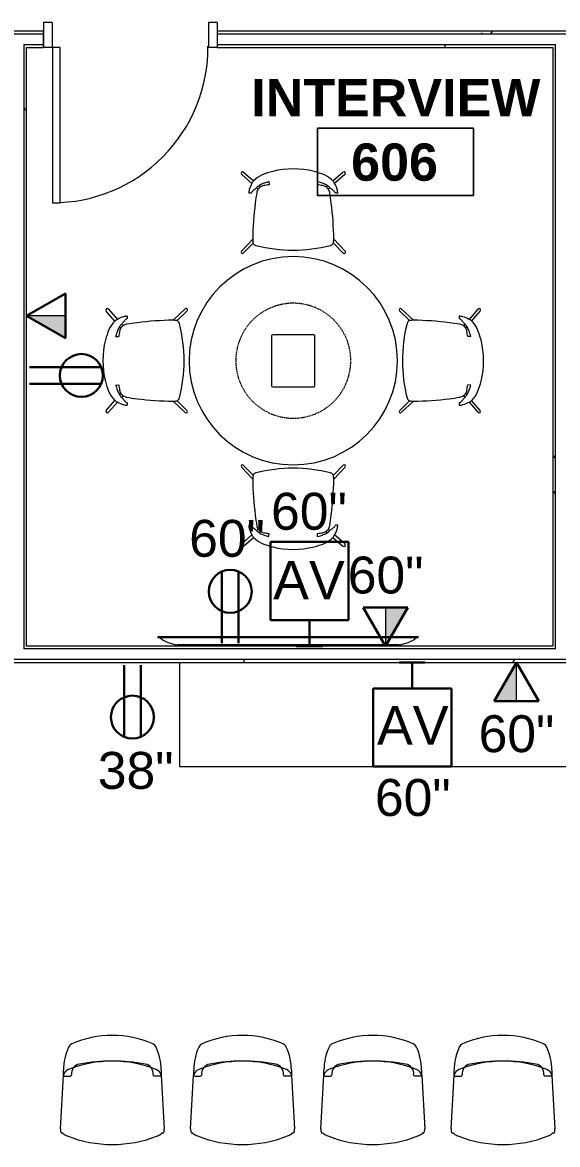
# Model space of a CAD drawing. Header units: inches. Extents: x -1180 to 2011, y -268 to 2143.
# Drawn here: x -350.6 to -227.3, y 913.6 to 1172.2 of the extents above; entities that cross this region are included whole.
import ezdxf

# ---------------------------------------------------------------- set-up
doc = ezdxf.new("R2010")
doc.units = ezdxf.units.IN
doc.header["$MEASUREMENT"] = 0
doc.linetypes.add('Steelcase Hidden Line', pattern=[0.117188, 0.078125, -0.039062])
for name, color, linetype, lineweight in [('A-ANNO-NOTE', 131, 'Continuous', 13), ('A-AREA-IDEN', 2, 'Continuous', 9), ('A-DOOR', 31, 'Continuous', 13), ('A-DOOR-FRAM', 31, 'Continuous', 20), ('A-WALL', 113, 'Continuous', 13), ('A-WALL-PATT', 111, 'Continuous', 13), ('I-FURN', 30, 'Continuous', 9), ('I-WALL', 2, 'Continuous', 13), ('Q-CASE', 31, 'Continuous', 13), ('Q-SPCQ', 91, 'Continuous', 9)]:
    doc.layers.add(name, color=color, linetype=linetype, lineweight=lineweight)
doc.styles.add('Arial', font='arial.ttf', dxfattribs={"height": 8.851796})
doc.styles.add('Swis721 Lt BT', font='swissl.ttf', dxfattribs={"height": 8.514638})
doc.styles.add('Swis721 Lt BT_B', font='', dxfattribs={"height": 8.583975})
doc.styles.get('Swis721 Lt BT_B').set_extended_font_data('Swis721 Lt BT', bold=True)
pattern_1 = [(0, (0, 0), (30.72, 7.68), [1.267, -21.773, 1.267, -21.773, -122.88]), (0, (0, 0), (30.72, 7.68), [-46.08, 1.267, -44.813, 1.267, -21.773, -53.76]), (0, (0, 0), (30.72, 7.68), [-115.2, 1.267, -14.093, 1.267, -37.133]), (120, (11.52, 3.84), (-22.011075, 22.7643), [1.267, -21.773, 1.267, -21.773, -122.88]), (120, (11.52, 3.84), (-22.011075, 22.7643), [-46.08, 1.267, -44.813, 1.267, -21.773, -53.76]), (120, (11.52, 3.84), (-22.011075, 22.7643), [-115.2, 1.267, -14.093, 1.267, -37.133]), (240, (15.36, 19.2), (-8.708925, -30.4443), [1.267, -21.773, 1.267, -21.773, -122.88]), (240, (15.36, 19.2), (-8.708925, -30.4443), [-46.08, 1.267, -44.813, 1.267, -21.773, -53.76]), (240, (15.36, 19.2), (-8.708925, -30.4443), [-115.2, 1.267, -14.093, 1.267, -37.133])]

# ---------------------------------------------------------------- blocks, each defined once
blk = doc.blocks.new('Single Flush - OTJ_SOLIDFLUSH_ALUM-5015488-6TH FLOOR POWER _ SIGNAL')
at = {"layer": 'A-DOOR', "lineweight": 20}
for p, q in [((16.15625, 37.6875), (16.15625, 1.875)), ((17.90625, 37.6875), (16.15625, 37.6875)), ((17.90625, 1.875), (17.90625, 37.6875)), ((16.15625, 1.875), (17.90625, 1.875))]:
    blk.add_line(p, q, dxfattribs=at)
at = {"layer": 'A-DOOR', "lineweight": 9}
blk.add_arc((17.90625, 1.875), 35.8125, 90, 180.5, dxfattribs=at)
at = {"layer": 'A-DOOR-FRAM'}
for p, q in [((-20, -3.875), (-20, 1.875)), ((-20, 1.875), (-18, 1.875)), ((-18, -3.875), (-18, 1.875)), ((18.000004, -3.875), (18.000004, 1.875)), ((18.000004, 1.875), (20.000004, 1.875)), ((20.000004, -3.875), (20.000004, 1.875)), ((-20, -3.875), (-18, -3.875)), ((18.000004, -3.875), (20.000004, -3.875))]:
    blk.add_line(p, q, dxfattribs=at)
blk = doc.blocks.new('Steelcase Coalesse - Bindu - Seating - Conference - Chair - Mid Back-5290419-6TH FLOOR POWER _ SIGNAL')
at = {"layer": 'I-FURN'}
for p, q in [((-11.96, 3.6), (-11.27, 15.92)), ((-11.27, 15.92), (-10.99, 15.73)), ((-10.99, 15.73), (-9.66, 15.79)), ((10.99, 15.73), (9.66, 15.79)), ((11.27, 15.92), (10.99, 15.73)), ((11.27, 15.92), (11.96, 3.6))]:
    blk.add_line(p, q, dxfattribs=at)
for centre, radius, start, end in [((0, 1.77), 23.37, 90, 113.517), ((0, 1.77), 23.37, 66.483, 90), ((1.3, 17.19), 12.54, 155.0976, 180.3104), ((-8.74, 21.85), 1.47, 113.517, 155.0976), ((8.74, 21.85), 1.47, 24.9024, 66.483), ((-1.3, 17.19), 12.54, 359.6896, 24.9024), ((0, -8.43), 27.65, 68.5611, 111.4389), ((-7.18, 16.34), 2.25, 99.9547, 187.0377), ((0, -24.59), 43.81, 80.0453, 99.9547), ((7.18, 16.34), 2.25, 352.9623, 80.0453), ((-30.81, 17.02), 19.57, 356.7895, 0.3104), ((-9.4, 15.52), 1.92, 111.4389, 165.6947), ((-9.66, 16.04), 0.25, 272.2273, 7.0377), ((9.66, 16.04), 0.25, 172.9623, 267.7727), ((9.4, 15.52), 1.92, 14.3053, 68.5611), ((30.81, 17.02), 19.57, 179.6896, 183.2105), ((-9.68, 3.48), 2.28, 176.7895, 195.8584), ((-11.59, 2.93), 0.295, 195.8584, 264.5781), ((-11.68, 1.97), 0.666, 51.622, 84.5781), ((11.68, 1.97), 0.666, 95.4219, 128.378), ((11.59, 2.93), 0.295, 275.4219, 344.1416), ((9.68, 3.48), 2.28, 344.1416, 3.2105), ((-9.06, 5.29), 3.56, 231.622, 248.4012), ((0, 28.17), 28.17, 248.4012, 269.999), ((0, 28.17), 28.17, 270.001, 291.5988), ((9.06, 5.29), 3.56, 291.5988, 308.378)]:
    blk.add_arc(centre, radius, start, end, dxfattribs=at)
blk = doc.blocks.new('Steelcase Coalesse - Host - Table - Round - 60_ Dia - 1 TAP-5296805-6TH FLOOR POWER _ SIGNAL')
at = {"layer": 'I-FURN'}
for p, q in [((-32.14, -16.93), (-32.14, -26.43)), ((-20.39, -16.68), (-31.89, -16.68)), ((-20.14, -26.43), (-20.14, -16.93)), ((-31.89, -26.68), (-20.39, -26.68))]:
    blk.add_line(p, q, dxfattribs=at)
for centre, radius, start, end in [((-26.14, -21.68), 24, 360, 180), ((-31.89, -16.93), 0.25, 90, 180), ((-20.39, -16.93), 0.25, 0, 90), ((-26.14, -21.68), 24, 180, 360), ((-31.89, -26.43), 0.25, 180, 270), ((-20.39, -26.43), 0.25, 270, 0)]:
    blk.add_arc(centre, radius, start, end, dxfattribs=at)
at = {"layer": 'I-FURN', "linetype": 'Steelcase Hidden Line'}
for start, end in [(0, 180), (180, 360)]:
    blk.add_arc((-26.14, -21.68), 13.25, start, end, dxfattribs=at)
blk = doc.blocks.new('Steelcase Coalesse - Wrapp Side - Seating - Four Leg - Chair-5298037-6TH FLOOR POWER _ SIGNAL')
at = {"layer": 'I-FURN'}
for p, q in [((-11.94, 0.27), (-9.33, -2.54)), ((-9.24, -1.62), (-11.53, 0.68)), ((11.53, 0.68), (9.24, -1.62)), ((9.33, -2.54), (11.94, 0.27)), ((-9.53, -15.37), (-11.88, -17.42)), ((-9.73, -13.1), (-10.27, -13.1)), ((-9.66, -13.3), (-9.73, -13.1)), ((-8.05, -14.08), (-8.44, -14.42)), ((-7.88, -14.86), (-7.54, -14.57)), ((-5.61, -15.78), (-5.57, -15.06)), ((5.61, -15.78), (5.57, -15.06)), ((7.54, -14.57), (7.88, -14.86)), ((8.44, -14.42), (8.05, -14.08)), ((11.88, -17.42), (9.53, -15.37)), ((9.73, -13.1), (9.66, -13.3)), ((10.27, -13.1), (9.73, -13.1)), ((-11.44, -17.95), (-9.15, -15.96)), ((9.15, -15.96), (11.44, -17.95))]:
    blk.add_line(p, q, dxfattribs=at)
for centre, radius, start, end in [((-11.74, 0.48), 0.29, 45, 225), ((0, -34.83), 34.83, 75.7471, 104.2675), ((11.74, 0.48), 0.29, 315, 135), ((-4.97, -2.5), 4.36, 168.3163, 180.4713), ((59.89, -1.97), 69.22, 180.4713, 187.3357), ((-8.33, -2.04), 1, 104.7537, 155.1643), ((8.33, -2.04), 1, 24.8357, 75.7471), ((-59.89, -1.97), 69.22, 352.6643, 359.5287), ((4.97, -2.5), 4.36, 359.5287, 11.6837), ((59.89, -1.97), 69.22, 187.3357, 189.3719), ((-59.89, -1.97), 69.22, 350.6281, 352.6643), ((-5.94, -12.78), 4.34, 184.3312, 195.6712), ((-4.03, -12.26), 6.32, 195.5356, 209.5156), ((-7.5, -11.47), 2.83, 220.4026, 228.0633), ((-7.8, -14.68), 1.86, 201.8204, 223.5921), ((-5.24, -9.11), 6.1, 227.036, 233.382), ((-10.51, -16.16), 2.71, 39.9495, 52.7609), ((-5.29, -10.95), 4.69, 227.8479, 236.5301), ((-6.45, -12.92), 1.98, 189.3719, 216.1909), ((-6.45, -12.92), 1.98, 216.1909, 236.5419), ((-5.4, -11.11), 4.49, 236.5301, 249.5158), ((-6.45, -12.92), 1.98, 236.5419, 260.2824), ((-0.27, 2.39), 18.93, 249.2742, 252.5939), ((-0.22, 23.51), 38.93, 260.2824, 262.09), ((0.22, 23.51), 38.93, 277.91, 279.7176), ((0.27, 2.39), 18.93, 286.3765, 290.7258), ((6.45, -12.92), 1.98, 279.7176, 303.4581), ((5.4, -11.11), 4.49, 290.4842, 303.4699), ((6.45, -12.92), 1.98, 303.4581, 323.8091), ((5.29, -10.95), 4.69, 303.4699, 312.1521), ((6.45, -12.92), 1.98, 323.8091, 350.6281), ((6.45, -12.92), 1.98, 323.8091, 350.6281), ((10.51, -16.16), 2.71, 127.2391, 140.0505), ((5.24, -9.11), 6.1, 306.618, 312.964), ((4.03, -12.26), 6.32, 324.1031, 330.4844), ((7.5, -11.47), 2.83, 311.9367, 319.5974), ((4.03, -12.26), 6.32, 330.4844, 344.4644), ((5.94, -12.78), 4.34, 344.3288, 355.6688), ((-11.66, -17.68), 0.348, 131, 308.6016), ((-4.94, -11.96), 5.81, 223.5921, 247.4405), ((0.05, 0.05), 18.81, 247.4405, 255.2637), ((-0.2, 2.58), 19.13, 252.5641, 253.583), ((-0.05, 0.05), 18.81, 284.9176, 292.5596), ((4.94, -11.96), 5.81, 292.5596, 316.4079), ((11.66, -17.68), 0.348, 231.3984, 49), ((0, 0.92), 19.64, 256.0435, 284.1397)]:
    blk.add_arc(centre, radius, start, end, dxfattribs=at)
blk = doc.blocks.new('Steelcase Coalesse - Wrapp Side - Seating - Four Leg - Chair-5299867-6TH FLOOR POWER _ SIGNAL')
at = {"layer": 'I-FURN'}
for p, q in [((-9.53, 15.37), (-11.88, 17.42)), ((-11.44, 17.95), (-9.15, 15.96)), ((-5.61, 15.78), (-5.57, 15.06)), ((5.61, 15.78), (5.57, 15.06)), ((9.15, 15.96), (11.44, 17.95)), ((11.88, 17.42), (9.53, 15.37)), ((-9.73, 13.1), (-10.27, 13.1)), ((-9.66, 13.3), (-9.73, 13.1)), ((-8.05, 14.08), (-8.44, 14.42)), ((-7.88, 14.86), (-7.54, 14.57)), ((7.54, 14.57), (7.88, 14.86)), ((8.44, 14.42), (8.05, 14.08)), ((9.73, 13.1), (9.66, 13.3)), ((10.27, 13.1), (9.73, 13.1)), ((-11.94, -0.27), (-9.33, 2.54)), ((-9.24, 1.62), (-11.53, -0.68)), ((11.53, -0.68), (9.24, 1.62)), ((9.33, 2.54), (11.94, -0.27))]:
    blk.add_line(p, q, dxfattribs=at)
for centre, radius, start, end in [((0.05, -0.05), 18.81, 104.7363, 112.5595), ((0, -0.92), 19.64, 75.8603, 103.9565), ((-0.05, -0.05), 18.81, 67.4404, 75.0824), ((-11.66, 17.68), 0.348, 51.3984, 229), ((-7.8, 14.68), 1.86, 136.4079, 158.1796), ((-4.94, 11.96), 5.81, 112.5595, 136.4079), ((-0.27, -2.39), 18.93, 107.4061, 110.7258), ((-0.2, -2.58), 19.13, 106.417, 107.4359), ((0.27, -2.39), 18.93, 69.2742, 73.6235), ((4.94, 11.96), 5.81, 43.5921, 67.4404), ((4.03, 12.26), 6.32, 29.5156, 35.8969), ((11.66, 17.68), 0.348, 311, 128.6016), ((-5.94, 12.78), 4.34, 164.3288, 175.6688), ((-4.03, 12.26), 6.32, 150.4844, 164.4644), ((-7.5, 11.47), 2.83, 131.9367, 139.5974), ((-5.24, 9.11), 6.1, 126.618, 132.964), ((-10.51, 16.16), 2.71, 307.2391, 320.0505), ((59.89, 1.97), 69.22, 170.6281, 172.6643), ((-5.29, 10.95), 4.69, 123.4699, 132.1521), ((-6.45, 12.92), 1.98, 143.8091, 170.6281), ((-6.45, 12.92), 1.98, 123.4581, 143.8091), ((-5.4, 11.11), 4.49, 110.4842, 123.4699), ((-6.45, 12.92), 1.98, 99.7176, 123.4581), ((-0.22, -23.51), 38.93, 97.91, 99.7176), ((0.22, -23.51), 38.93, 80.2824, 82.09), ((6.45, 12.92), 1.98, 56.5419, 80.2824), ((5.4, 11.11), 4.49, 56.5301, 69.5158), ((6.45, 12.92), 1.98, 36.1909, 56.5419), ((5.29, 10.95), 4.69, 47.8479, 56.5301), ((6.45, 12.92), 1.98, 9.3719, 36.1909), ((6.45, 12.92), 1.98, 9.3719, 36.1909), ((-59.89, 1.97), 69.22, 7.3357, 9.3719), ((10.51, 16.16), 2.71, 219.9495, 232.7609), ((5.24, 9.11), 6.1, 47.036, 53.382), ((7.5, 11.47), 2.83, 40.4026, 48.0633), ((4.03, 12.26), 6.32, 15.5356, 29.5156), ((5.94, 12.78), 4.34, 4.3312, 15.6712), ((59.89, 1.97), 69.22, 172.6643, 179.5287), ((-59.89, 1.97), 69.22, 0.4713, 7.3357), ((-4.97, 2.5), 4.36, 179.5287, 191.6837), ((-8.33, 2.04), 1, 204.8357, 255.2463), ((0, 34.83), 34.83, 255.7325, 284.2529), ((8.33, 2.04), 1, 284.2529, 335.1643), ((4.97, 2.5), 4.36, 348.3163, 0.4713), ((-11.74, -0.48), 0.29, 135, 315), ((11.74, -0.48), 0.29, 225, 45)]:
    blk.add_arc(centre, radius, start, end, dxfattribs=at)
blk = doc.blocks.new('A-Flat_Screen_TV - OLED 65B6P 65_-4747238-6TH FLOOR POWER _ SIGNAL')
at = {"layer": 'Q-SPCQ'}
for p, q in [((-30, 0.19), (30, 0.19)), ((-30, 0.19), (-30, 0)), ((30, 0), (-30, 0)), ((-29.94, 0), (-29.94, -0.06)), ((-25.5, 1.81), (25.5, 1.81)), ((29.94, -0.06), (29.94, 0)), ((30, 0), (30, 0.19)), ((29.94, -0.06), (-29.94, -0.06))]:
    blk.add_line(p, q, dxfattribs=at)
for centre, start, end in [((-24.9, -5.58), 94.6372, 128.9656), ((24.9, -5.58), 51.0344, 85.3628)]:
    blk.add_arc(centre, 7.41, start, end, dxfattribs=at)
blk = doc.blocks.new('BOARDROOM CREDENZA - BOARDROOM CREDENZA-5790340-6TH FLOOR POWER _ SIGNAL')
at = {"layer": 'Q-CASE', "lineweight": 9}
for p, q in [((-314.38, 1024.73), (-314.38, 1000.73)), ((-167.36, 1000.73), (-167.36, 1024.73)), ((-314.38, 1000.73), (-167.36, 1000.73))]:
    blk.add_line(p, q, dxfattribs=at)
blk = doc.blocks.new('Room Tag - Room Name and Number-3379422-6TH FLOOR POWER _ SIGNAL')
at = {"layer": 'A-AREA-IDEN'}
for p, q in [((-0.1881, -0.1636), (-0.1881, -0.0018)), ((-0.1881, -0.0018), (0.1869, -0.0018)), ((0.1869, -0.0018), (-0.1881, -0.0018)), ((-0.1881, -0.0018), (-0.1881, -0.1636)), ((0.1869, -0.0018), (0.1869, -0.1636)), ((0.1869, -0.1636), (0.1869, -0.0018)), ((0.1869, -0.1636), (-0.1881, -0.1636)), ((-0.1881, -0.1636), (0.1869, -0.1636))]:
    blk.add_line(p, q, dxfattribs=at)

msp = doc.modelspace()

# ---------------------------------------------------------------- hatches: boundary and pattern name
at = {"layer": 'A-ANNO-NOTE', "lineweight": 9}
for points in [[(-340.69, 1099.45), (-340.69, 1104.61), (-349.62, 1104.61)], [(-266.92, 1028.48), (-261.77, 1037.41), (-266.92, 1037.41), (-266.92, 1029.43)], [(-236.78, 1015.8), (-236.78, 1024.73), (-241.94, 1015.8)]]:
    msp.add_hatch(color=256, dxfattribs=at).paths.add_polyline_path(points, flags=0)
at = {"layer": 'A-WALL-PATT', "lineweight": 9}
h = msp.add_hatch(dxfattribs=at)
h.set_pattern_fill('FP_1', color=256, style=0, pattern_type=2)
h.set_pattern_definition(pattern_1)
h.paths.add_polyline_path([(-51.25, 1169.61), (-48.75, 1169.61), (-48.76, 1170.23), (-62.75, 1170.23), (-62.75, 1169.61), (-51.88, 1169.61)], flags=0)
h.paths.add_polyline_path([(-112.5, 1169.61), (-102.75, 1169.61), (-102.75, 1170.23), (-119.75, 1170.23), (-119.75, 1169.61), (-115, 1169.61)], flags=0)
h.paths.add_polyline_path([(-277.42, 1169.61), (-159.75, 1169.61), (-159.75, 1170.23), (-305.75, 1170.23), (-305.75, 1169.61)], flags=0)
h.paths.add_polyline_path([(-345.75, 1169.61), (-345.75, 1170.23), (-356.5, 1170.23), (-356.5, 1169.61), (-350.25, 1169.61)], flags=0)
h.paths.add_polyline_path([(-526.86, 1169.61), (-460.55, 1169.61), (-460.55, 1170.23), (-585.92, 1170.23), (-585.92, 1169.61), (-582.8, 1169.61)], flags=0)
h.paths.add_polyline_path([(-460.05, 1169.61), (-396.5, 1169.61), (-396.5, 1170.23), (-460.05, 1170.23)], flags=0)
h = msp.add_hatch(dxfattribs=at)
h.set_pattern_fill('FP_1', color=256, style=0, pattern_type=2)
h.set_pattern_definition(pattern_1)
h.paths.add_polyline_path([(-62.75, 1166.48), (-51.88, 1166.48), (-51.89, 1167.11), (-62.75, 1167.11)], flags=0)
h.paths.add_polyline_path([(-102.75, 1166.48), (-102.75, 1167.11), (-112.5, 1167.11), (-112.5, 1166.48), (-111.88, 1166.48)], flags=0)
h.paths.add_polyline_path([(-115.63, 1166.48), (-115, 1166.48), (-115, 1167.11), (-119.75, 1167.11), (-119.75, 1166.48)], flags=0)
h.paths.add_polyline_path([(-267.2, 1166.48), (-227.75, 1166.48), (-227.75, 1167.11), (-305.75, 1167.11), (-305.75, 1166.48), (-277.42, 1166.48)], flags=0)
h.paths.add_polyline_path([(-198.12, 1166.48), (-159.75, 1166.48), (-159.75, 1167.11), (-223.75, 1167.11), (-223.75, 1166.48), (-217.89, 1166.48)], flags=0)
h.paths.add_polyline_path([(-349.62, 1166.48), (-345.75, 1166.48), (-345.75, 1167.11), (-350.25, 1167.11), (-350.25, 1166.48)], flags=0)
h.paths.add_polyline_path([(-352.75, 1166.48), (-352.75, 1167.11), (-356.5, 1167.11), (-356.5, 1166.48), (-353.37, 1166.48)], flags=0)
h.paths.add_polyline_path([(-396.5, 1166.48), (-396.5, 1167.11), (-447.05, 1167.11), (-447.05, 1166.48), (-397.03, 1166.48)], flags=0)
h.paths.add_polyline_path([(-473.74, 1166.48), (-449.55, 1166.48), (-449.55, 1167.11), (-582.8, 1167.11), (-582.8, 1166.48), (-478.17, 1166.48)], flags=0)
h = msp.add_hatch(dxfattribs=at)
h.set_pattern_fill('FP_1', color=256, style=0, pattern_type=2)
h.set_pattern_definition(pattern_1)
h.paths.add_polyline_path([(-350.25, 1028.48), (-349.62, 1028.48), (-349.62, 1166.48), (-350.25, 1166.48), (-350.25, 1070.86)], flags=0)
h = msp.add_hatch(dxfattribs=at)
h.set_pattern_fill('FP_1', color=256, style=0, pattern_type=2)
h.set_pattern_definition(pattern_1)
h.paths.add_polyline_path([(-227.75, 1027.86), (-227.75, 1166.48), (-228.37, 1166.48), (-228.37, 1027.86)], flags=0)
h = msp.add_hatch(dxfattribs=at)
h.set_pattern_fill('FP_1', color=256, style=0, pattern_type=2)
h.set_pattern_definition(pattern_1)
h.paths.add_polyline_path([(-353.37, 1027.86), (-352.75, 1027.86), (-352.75, 1028.48), (-446.42, 1028.48), (-446.42, 1027.86), (-397.03, 1027.86)], flags=0)
h.paths.add_polyline_path([(-350.25, 1027.86), (-228.37, 1027.86), (-228.37, 1028.48), (-350.25, 1028.48)], flags=0)
h = msp.add_hatch(dxfattribs=at)
h.set_pattern_fill('FP_1', color=256, style=0, pattern_type=2)
h.set_pattern_definition(pattern_1)
h.paths.add_polyline_path([(-446.42, 1024.73), (-410.81, 1024.73), (-410.81, 1025.36), (-446.42, 1025.36)], flags=0)
h.paths.add_polyline_path([(-224.62, 1024.73), (-223.75, 1024.73), (-223.75, 1025.36), (-408.31, 1025.36), (-408.31, 1024.73), (-227.75, 1024.73)], flags=0)

# ---------------------------------------------------------------- linework, layer by layer
at = {"layer": 'A-ANNO-NOTE', "lineweight": 30}
for p, q in [((-349.62, 1104.61), (-340.69, 1109.76)), ((-340.69, 1109.76), (-340.69, 1099.45)), ((-349.62, 1104.61), (-340.69, 1099.45)), ((-348.97, 1092.78), (-332.44, 1092.78)), ((-348.97, 1088.95), (-332.44, 1088.95)), ((-275.45, 1052.48), (-293.45, 1052.48)), ((-293.45, 1052.48), (-293.45, 1034.48)), ((-275.45, 1034.48), (-275.45, 1052.48)), ((-304.63, 1029.13), (-304.63, 1045.66)), ((-300.79, 1029.13), (-300.79, 1045.66)), ((-266.92, 1028.48), (-272.08, 1037.41)), ((-272.08, 1037.41), (-261.77, 1037.41)), ((-266.92, 1028.48), (-261.77, 1037.41)), ((-293.45, 1034.48), (-275.45, 1034.48)), ((-284.45, 1028.48), (-284.45, 1034.48)), ((-281.45, 1028.48), (-287.45, 1028.48)), ((-263.78, 1024.73), (-257.78, 1024.73)), ((-260.78, 1024.73), (-260.78, 1018.73)), ((-236.78, 1024.73), (-241.94, 1015.8)), ((-236.78, 1024.73), (-231.62, 1015.8)), ((-327.16, 1024.08), (-327.16, 1007.55)), ((-323.32, 1024.08), (-323.32, 1007.55)), ((-251.78, 1018.73), (-269.78, 1018.73)), ((-269.78, 1018.73), (-269.78, 1000.73)), ((-251.78, 1000.73), (-251.78, 1018.73)), ((-231.62, 1015.8), (-241.94, 1015.8)), ((-269.78, 1000.73), (-251.78, 1000.73))]:
    msp.add_line(p, q, dxfattribs=at)
at = {"layer": 'A-ANNO-NOTE', "lineweight": 9}
for p, q in [((-349.62, 1104.61), (-340.69, 1099.45)), ((-340.69, 1104.61), (-349.62, 1104.61)), ((-340.69, 1099.45), (-340.69, 1104.61)), ((-266.92, 1028.48), (-261.77, 1037.41)), ((-261.77, 1037.41), (-266.92, 1037.41)), ((-266.92, 1037.41), (-266.92, 1028.48)), ((-236.78, 1024.73), (-241.94, 1015.8)), ((-236.78, 1015.8), (-236.78, 1024.73)), ((-241.94, 1015.8), (-236.78, 1015.8))]:
    msp.add_line(p, q, dxfattribs=at)
at = {"layer": 'A-ANNO-NOTE', "lineweight": 30}
for centre in [(-337.01, 1090.86), (-302.71, 1041.1), (-325.24, 1012.11)]:
    msp.add_circle(centre, 4.95, dxfattribs=at)
at = {"layer": 'A-WALL'}
for p, q in [((-356.5, 1169.61), (-345.75, 1169.61)), ((-305.75, 1169.61), (-159.75, 1169.61)), ((-350.25, 1167.11), (-345.75, 1167.11)), ((-350.25, 1167.11), (-350.25, 1027.86)), ((-305.75, 1167.11), (-227.75, 1167.11)), ((-227.75, 1027.86), (-227.75, 1167.11)), ((-227.75, 1027.86), (-350.25, 1027.86)), ((-104.63, 1025.36), (-408.31, 1025.36))]:
    msp.add_line(p, q, dxfattribs=at)
at = {"layer": 'I-WALL'}
for p, q in [((-345.75, 1170.23), (-356.5, 1170.23)), ((-345.75, 1166.48), (-345.75, 1170.23)), ((-159.75, 1170.23), (-305.75, 1170.23)), ((-305.75, 1170.23), (-305.75, 1166.48)), ((-349.62, 1166.48), (-345.75, 1166.48)), ((-349.62, 1028.48), (-349.62, 1166.48)), ((-305.75, 1166.48), (-228.37, 1166.48)), ((-228.37, 1166.48), (-228.37, 1028.48)), ((-228.37, 1028.48), (-349.62, 1028.48)), ((-407.68, 1024.73), (-104.63, 1024.73))]:
    msp.add_line(p, q, dxfattribs=at)

# ---------------------------------------------------------------- block references
at = {"layer": 'A-AREA-IDEN', "xscale": 95.99999999999994, "yscale": 95.99999999999994, "zscale": 95.99999999999994}
msp.add_blockref('Room Tag - Room Name and Number-3379422-6TH FLOOR POWER _ SIGNAL', (-264.58, 1148.02), dxfattribs=at)
at = {"layer": 'A-DOOR', "rotation": 180}
msp.add_blockref('Single Flush - OTJ_SOLIDFLUSH_ALUM-5015488-6TH FLOOR POWER _ SIGNAL', (-325.75, 1168.36), dxfattribs=at)
at = {"layer": 'I-FURN'}
for name, p in [('Steelcase Coalesse - Wrapp Side - Seating - Four Leg - Chair-5299867-6TH FLOOR POWER _ SIGNAL', (-288.2, 1119.76)), ('Steelcase Coalesse - Wrapp Side - Seating - Four Leg - Chair-5298037-6TH FLOOR POWER _ SIGNAL', (-288.2, 1069.49)), ('Steelcase Coalesse - Bindu - Seating - Conference - Chair - Mid Back-5290419-6TH FLOOR POWER _ SIGNAL', (-329.88, 913.6)), ('Steelcase Coalesse - Bindu - Seating - Conference - Chair - Mid Back-5290419-6TH FLOOR POWER _ SIGNAL', (-299.88, 913.6)), ('Steelcase Coalesse - Bindu - Seating - Conference - Chair - Mid Back-5290419-6TH FLOOR POWER _ SIGNAL', (-269.88, 913.6)), ('Steelcase Coalesse - Bindu - Seating - Conference - Chair - Mid Back-5290419-6TH FLOOR POWER _ SIGNAL', (-239.88, 913.6))]:
    msp.add_blockref(name, p, dxfattribs=at)
at = {"layer": 'I-FURN', "rotation": 89.99999999999972}
for name, p in [('Steelcase Coalesse - Host - Table - Round - 60_ Dia - 1 TAP-5296805-6TH FLOOR POWER _ SIGNAL', (-309.87, 1120.4)), ('Steelcase Coalesse - Wrapp Side - Seating - Four Leg - Chair-5299867-6TH FLOOR POWER _ SIGNAL', (-313.34, 1094.26)), ('Steelcase Coalesse - Wrapp Side - Seating - Four Leg - Chair-5298037-6TH FLOOR POWER _ SIGNAL', (-263.06, 1094.26))]:
    msp.add_blockref(name, p, dxfattribs=at)
at = {"layer": 'Q-CASE', "lineweight": 9}
msp.add_blockref('BOARDROOM CREDENZA - BOARDROOM CREDENZA-5790340-6TH FLOOR POWER _ SIGNAL', (0, 0), dxfattribs=at)
at = {"layer": 'Q-SPCQ', "rotation": 180}
msp.add_blockref('A-Flat_Screen_TV - OLED 65B6P 65_-4747238-6TH FLOOR POWER _ SIGNAL', (-289.39, 1030.61), dxfattribs=at)

# ---------------------------------------------------------------- texts
at = {"layer": 'A-ANNO-NOTE', "lineweight": 9, "attachment_point": 2}
for s, insert, char_height, width, line_spacing_factor, style in [('60"', (-284.58, 1063.82), 8.515, 18.9, 1.00667, 'Swis721 Lt BT'), ('60"', (-303.45, 1057.58), 8.515, 18.9, 1.00667, 'Swis721 Lt BT'), ('AV', (-284.58, 1048.11), 8.852, 19.656, 0.938532, 'Arial'), ('60"', (-266.92, 1049.12), 8.515, 18.9, 1.00667, 'Swis721 Lt BT'), ('AV', (-260.66, 1014.64), 8.852, 19.656, 0.938532, 'Arial'), ('60"', (-236.78, 1012.55), 8.515, 18.9, 1.00667, 'Swis721 Lt BT'), ('38"', (-324.5, 1004.09), 8.515, 18.9, 1.00667, 'Swis721 Lt BT'), ('60"', (-260.66, 997.85), 8.515, 18.9, 1.00667, 'Swis721 Lt BT')]:
    msp.add_mtext(s, dxfattribs=dict(at, insert=insert, char_height=char_height, width=width, line_spacing_factor=line_spacing_factor, style=style))
at = {"layer": 'A-AREA-IDEN', "char_height": 8.584, "attachment_point": 2, "line_spacing_factor": 0.998538, "style": 'Swis721 Lt BT_B'}
for s, insert, width in [('INTERVIEW', (-264.57, 1159.16), 72.036), ('606', (-264.86, 1144.33), 23.004)]:
    msp.add_mtext(s, dxfattribs=dict(at, insert=insert, width=width))

doc.saveas('drawing.dxf')
